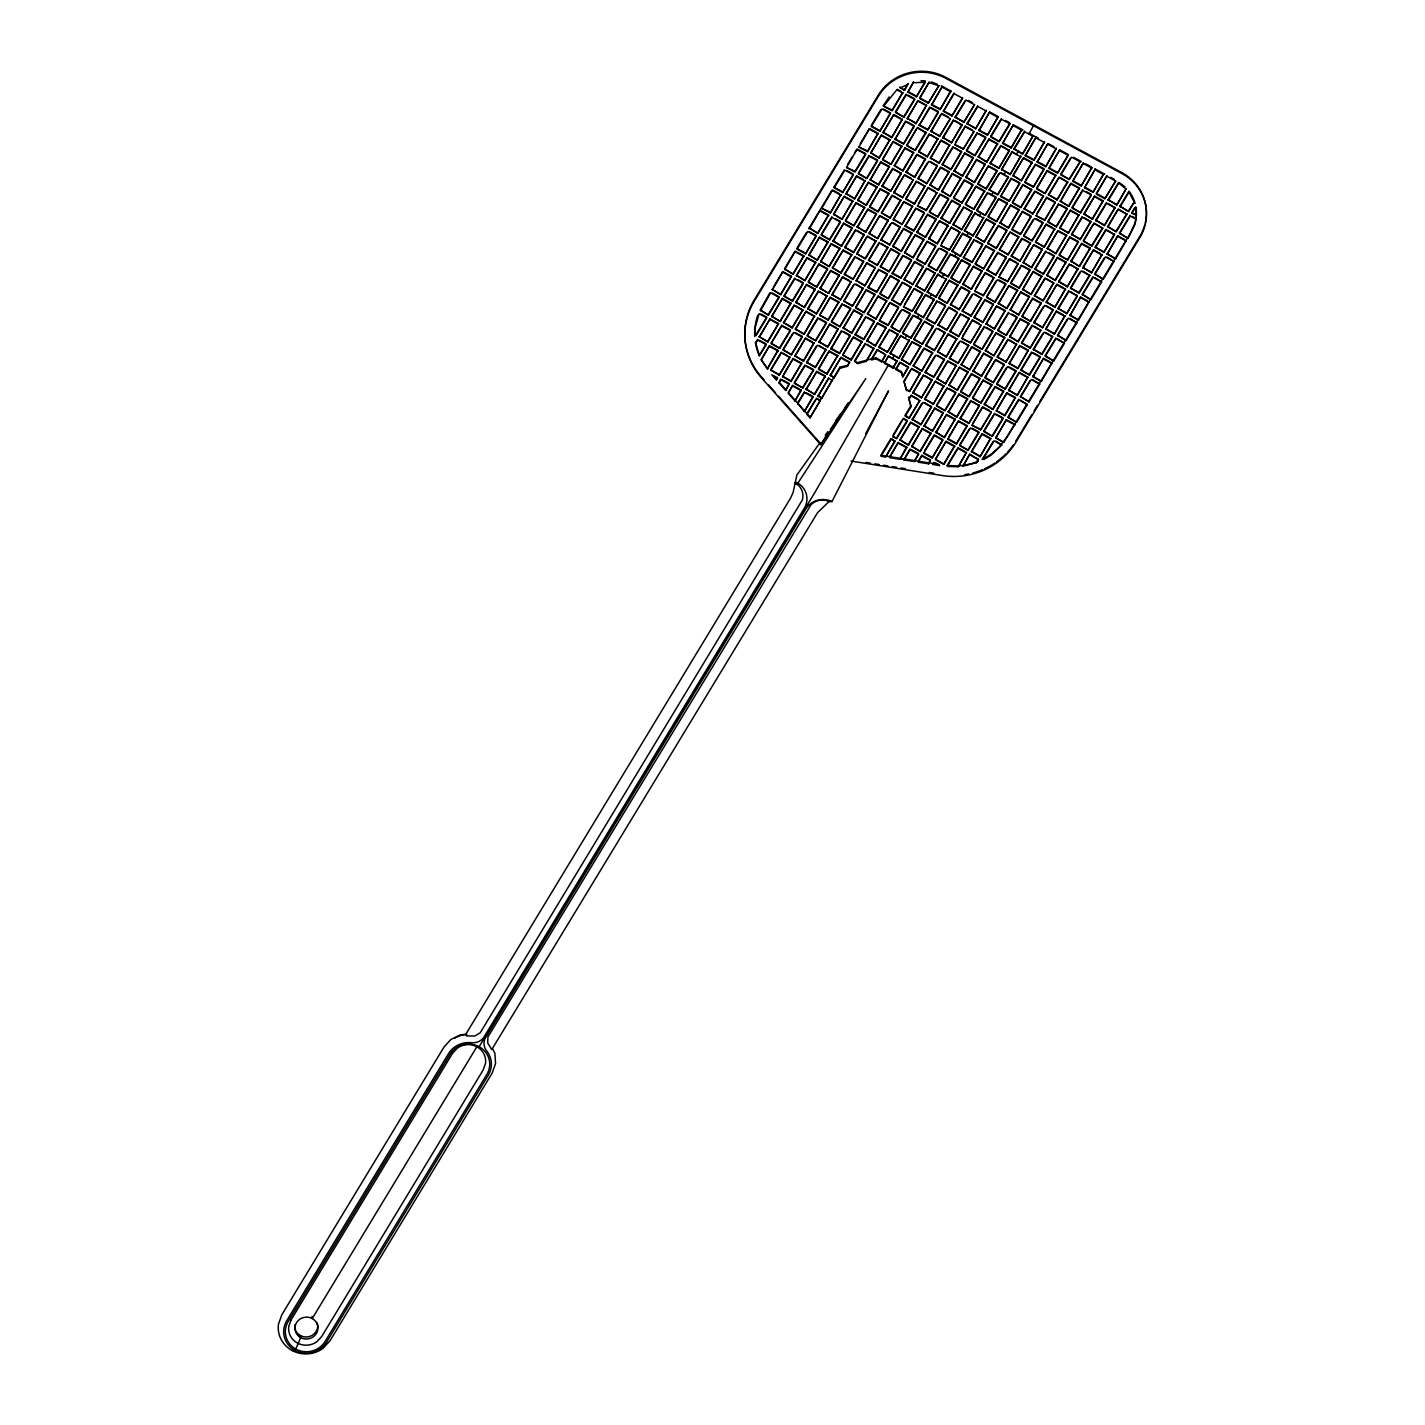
<?xml version="1.0" encoding="UTF-8"?>
<svg xmlns="http://www.w3.org/2000/svg" width="1425" height="1425" viewBox="0 0 1425 1425"><rect width="100%" height="100%" fill="white"/><g stroke="black" fill="none" stroke-linecap="round" stroke-linejoin="round"><path stroke-width="1.5" d="M755.054 335L755.179 327.768L759.115 313.696L766.793 317.828L756.052 335.552L754.965 334.287L756.052 335.552M1130.15 215.353L1119.409 233.059L1128.03 238.385L1135.208 223.832L1136.259 215.05L1131.788 212.628L1134.603 207.979M1136.348 215.763L1135.636 207.142L1131.878 213.34L1136.259 215.05M820.123 442.48L796.878 475.024L793.155 492.355L790.608 498.055L465.708 1034.408L460.72 1034.764L450.941 1039.448L444.048 1046.965L281.847 1314.723L278.481 1324.146A27.948 26.558 -7.1 0 0 292.143 1350.508L295.118 1350.472A23.014 21.874 -7.1 0 0 326.557 1342.172L488.276 1075.198A23.014 21.874 -7.1 0 0 486.673 1050.938A13.163 12.522 -7.1 0 1 484.874 1038.807L805.748 509.081A19.754 18.774 -7.1 0 1 831.986 501.564L888.505 390.913L865.581 433.77M760.38 309.724L769.874 292.82M760.487 310.81L770.64 292.802L779.154 297.398L768.431 315.121L760.398 310.098L768.431 315.121M773.312 287.155L782.467 272.05M784.748 268.274L795.043 251.281M797.323 247.505L806.479 232.4M808.759 228.623L831.63 190.879M833.928 187.103L844.223 170.109M847.643 164.445L852.221 156.892M854.501 153.116L856.799 149.34M860.219 143.676L869.375 128.571M871.655 124.794L880.81 109.689M883.09 105.913L889.2 96.936M772.297 290.077L782.931 271.658L791.445 276.272L780.811 294.672L772.207 289.364L780.811 294.672M784.658 269.646L795.31 251.227L803.825 255.823L793.191 274.241L784.569 268.933L793.191 274.241M809.418 228.766L820.052 210.366L828.584 214.961L817.95 233.379L809.329 228.071L817.95 233.379M830.312 212.948L840.964 194.53L830.312 212.948L821.798 208.335L832.432 189.917L839.254 193.622M846.539 167.473L857.191 149.055L865.705 153.668L854.982 171.374L846.539 167.473L855.071 172.087L865.794 154.381L857.28 149.767M867.451 151.656L878.085 133.237L867.451 151.656L858.919 147.042L869.571 128.624L876.375 132.311M883.678 106.18L892.121 110.081L902.844 92.376L892.192 110.794L883.678 106.18L897.198 89.33L900.956 91.36M755.962 334.839L766.703 317.134L760.95 314.017M768.342 314.408L779.065 296.703L772.261 292.998M780.722 293.977L791.445 276.272M793.102 273.547L803.825 255.823M805.57 253.81L816.293 236.105L807.761 231.491L797.038 249.215L805.57 253.81L816.204 235.392L809.382 231.705M817.861 232.685L828.584 214.961M842.692 192.517L853.415 174.812L844.9 170.198L834.177 187.904L842.692 192.517L853.326 174.099L846.521 170.412M879.831 131.225L890.554 113.519L882.022 108.906L871.298 126.611L879.831 131.225L890.465 112.807L883.642 109.119M904.483 89.65L908.242 83.469L904.572 90.363L900.03 87.246L904.572 90.363M757.637 339.346L755.66 342.623L759.418 355.947L766.24 344.672L757.726 340.058L755.749 343.336M759.293 336.621L770.017 318.915L778.531 323.528L767.897 341.947L759.293 336.621L767.897 341.947M771.655 316.19L782.396 298.484L790.911 303.097L780.277 321.516L771.655 316.19L780.277 321.516M794.758 278.053L784.035 295.759L792.656 301.085L784.124 296.471L794.847 278.766L803.379 283.379L792.656 301.085M796.415 275.328L807.138 257.622L815.67 262.236L805.036 280.654L796.415 275.328L805.036 280.654M808.794 254.897L819.517 237.191L828.05 241.805L817.398 260.223L808.794 254.897L817.398 260.223M831.897 216.76L821.174 234.466L829.777 239.792L821.263 235.178L831.986 217.473L840.501 222.086L829.777 239.792M833.536 214.035L844.277 196.329L852.791 200.943L842.157 219.361L833.536 214.035L842.157 219.361M854.537 198.93L865.171 180.512L854.537 198.93L845.916 193.604L856.657 175.898L863.461 179.586M869.018 155.468L858.295 173.173L866.917 178.499L858.384 173.886L869.108 156.18L877.64 160.793L866.917 178.499M870.675 152.742L881.398 135.037L889.93 139.65L879.278 158.068L870.675 152.742L879.278 158.068M891.658 137.637L902.31 119.219L891.658 137.637L883.055 132.311L893.778 114.606L900.6 118.293M906.158 94.175L895.434 111.88L904.038 117.206L895.523 112.593L906.247 94.887L914.761 99.501L904.038 117.206M907.885 92.162L913.496 82.044L907.885 92.162L916.418 96.775L925.27 82.205L913.585 82.757M759.365 337.333L770.017 318.915M771.744 316.902L782.396 298.484M796.504 276.04L807.138 257.622M808.883 255.609L819.517 237.191M833.625 214.748L844.277 196.329M846.005 194.317L856.657 175.898M870.764 153.455L881.398 135.037M883.144 133.024L893.778 114.606M759.329 355.235L766.151 343.959L759.347 340.272M767.808 341.234L778.531 323.528M780.188 320.803L790.911 303.097M792.567 300.372L803.29 282.667L798.178 279.906M804.947 279.941L815.67 262.236M817.309 259.51L828.05 241.805M829.688 239.079L840.412 221.374L835.299 218.613M842.068 218.648L852.791 200.943M866.827 177.787L877.551 160.081L870.728 156.394M879.207 157.356L889.93 139.65M903.949 116.494L914.672 98.788L907.868 95.101M769.482 345.758L761.164 359.456L767.363 368.79L777.997 350.372L769.482 345.758L761.253 360.169M781.844 325.327L771.121 343.033L779.742 348.359L771.21 343.746L781.844 325.327L790.376 329.941L779.653 347.647M795.934 305.823L802.845 310.222L792.104 327.928L783.501 322.602L794.224 304.897M795.88 302.171L806.603 284.466L815.136 289.079L804.484 307.497L795.88 302.171L804.484 307.497M818.983 264.035L808.26 281.74L816.863 287.066L808.349 282.453L818.983 264.035L827.498 268.648L816.774 286.354M820.622 261.309L831.363 243.604L839.877 248.217L829.243 266.635L820.622 261.309L829.243 266.635M833.002 240.878L843.725 223.173L852.257 227.786L841.623 246.187L833.002 240.878L841.623 246.187M856.104 202.742L845.381 220.448L854.002 225.756L845.47 221.16L856.104 202.742L864.637 207.355L854.002 225.756M857.761 200.017L868.484 182.311L877.016 186.907L866.364 205.325L857.761 200.017L866.364 205.325M870.141 179.586L880.864 161.88L889.378 166.476L878.744 184.894L870.141 179.586L878.744 184.894M893.243 141.431L882.52 159.155L891.124 164.463L882.609 159.849L893.243 141.431L901.758 146.045L891.124 164.463M894.971 139.418L905.712 121.713L914.227 126.326L903.503 144.032L894.971 139.418L905.623 121M915.883 123.601L926.517 105.183L915.883 123.601L907.262 118.293L917.985 100.569L924.807 104.274M783.59 323.315L794.313 305.609L802.845 310.222M795.969 302.884L806.603 284.466M820.711 262.022L831.363 243.604M833.091 241.591L843.725 223.173M857.85 200.729L868.484 182.311M870.23 180.28L880.864 161.88M907.351 118.987L917.985 100.569M928.174 102.458L919.642 97.844L929.26 81.973L919.731 98.557L928.263 103.17L938.79 85.767L928.263 103.17M767.363 368.79L777.997 350.372M792.104 327.928L802.756 309.51M804.395 306.785L815.136 289.079M829.154 265.923L839.877 248.217M841.534 245.492L852.257 227.786M853.913 225.061L864.637 207.355M866.275 204.63L877.016 186.907M878.655 184.199L889.378 166.476M891.035 163.75L901.758 146.045M903.503 144.032L914.138 125.614L907.315 121.927M779.742 348.359L790.465 330.653L781.933 326.04M816.863 287.066L827.587 269.343L819.072 264.747M783.02 353.079L789.931 357.479L779.19 375.185L770.587 369.877L781.31 352.171M792.621 333.503L782.966 349.446L791.57 354.754L783.055 350.14L793.778 332.435L802.293 337.048L791.57 354.754M803.949 334.323L814.583 315.905L803.949 334.323L795.346 329.015L806.069 311.291L812.891 314.996M820.141 291.787L827.052 296.186L816.329 313.892L807.708 308.566L818.449 290.86M820.087 288.135L830.811 270.429L839.343 275.043L828.709 293.461L820.087 288.135L828.709 293.461M832.467 267.704L843.19 249.998L851.723 254.612L841.088 273.03L832.467 267.704L841.088 273.03M857.28 230.494L864.191 234.893L853.45 252.599L844.847 247.273L855.57 229.567M857.227 226.842L867.95 209.137L876.464 213.75L865.83 232.168L857.227 226.842L865.83 232.168M880.329 188.706L869.606 206.411L878.21 211.737L869.695 207.124L880.329 188.706L888.844 193.319L878.21 211.737M894.401 169.201L901.312 173.601L890.589 191.306L881.968 185.98L892.709 168.275M894.348 165.549L905.071 147.844L913.603 152.457L902.969 170.875L894.348 165.549L902.969 170.875M916.382 129.176L906.728 145.118L915.349 150.444L906.817 145.831L917.451 127.413L926.072 132.739L915.349 150.444M919.196 125.4L929.919 107.694L938.452 112.308L927.711 130.013L919.196 125.4L929.83 106.982M931.576 104.969L942.21 86.551L931.576 104.969L940.09 109.583L950.724 91.164L940.09 109.583M770.676 370.571L781.399 352.866L789.931 357.479M795.435 329.709L806.069 311.291M807.797 309.278L818.538 291.573L827.052 296.186M820.177 288.847L830.811 270.429M832.556 268.417L843.19 249.998M844.936 247.986L855.659 230.28L864.191 234.893M857.316 227.555L867.95 209.137M882.057 186.693L892.798 168.987L901.312 173.601M894.437 166.262L905.071 147.844M777.462 377.197L776.34 379.905L777.551 377.91L771.833 374.811L776.34 379.905M779.19 375.185L789.842 356.767M791.481 354.041L802.222 336.336L795.399 332.648M816.329 313.892L826.963 295.474M828.62 292.748L839.343 275.043M840.999 272.317L851.723 254.612M853.45 252.599L864.102 234.181M865.741 231.456L876.464 213.75M878.121 211.025L888.844 193.319M890.589 191.306L901.223 172.888M902.88 170.163L913.603 152.457M915.26 149.732L925.983 132.026M927.711 130.013L938.362 111.595L931.54 107.908M780.775 378.997L778.958 382.862L785.674 390.45L789.29 383.61L782.485 379.923M783.501 374.508L793.155 358.566L801.669 363.179L791.035 381.597L782.432 376.271L790.946 380.885L801.669 363.179M803.415 361.166L814.049 342.748L803.415 361.166L794.794 355.84L805.535 338.135L812.339 341.822M817.897 317.704L807.173 335.409L815.795 340.735L807.262 336.122L817.986 318.416L826.518 323.03L815.795 340.735M819.553 314.978L830.276 297.273L838.808 301.886L828.174 320.304L819.553 314.978L828.085 319.592L838.808 301.886M840.536 299.873L851.188 281.455L840.536 299.873L831.933 294.548L842.656 276.842L849.478 280.529M856.746 257.337L863.639 261.737L852.916 279.442L844.312 274.117L855.036 256.411M856.781 254.398L867.415 235.98L876.019 241.306L865.296 259.012L856.692 253.686L866.347 237.743M869.054 233.255L879.795 215.549L888.309 220.162L877.675 238.581L869.054 233.255L877.675 238.581M893.867 196.044L900.778 200.426L890.055 218.15L881.434 212.824L892.157 195.118M902.435 197.719L913.158 179.995L902.435 197.719L893.813 192.393L903.468 176.451M906.193 171.962L916.916 154.256L925.448 158.87L914.797 177.27L906.193 171.962L914.797 177.27M931.006 134.734L937.899 139.133L927.176 156.839L918.573 151.531L929.296 133.825M939.556 136.408L950.279 118.703L939.556 136.408L930.952 131.1L940.589 115.158M943.403 111.364L954.127 93.658L962.659 98.272L951.936 115.977L943.403 111.364L954.055 92.963M778.958 382.862L780.864 379.709L789.379 384.322M782.521 376.984L793.155 358.566M794.883 356.553L805.535 338.135M819.642 315.691L830.276 297.273M832.022 295.26L842.656 276.842M844.402 274.829L855.125 257.123L863.639 261.737M869.143 233.967L879.795 215.549M881.523 213.536L892.246 195.831L900.778 200.426M893.902 193.105L904.537 174.687L911.359 178.374M906.282 172.674L917.005 154.951L925.538 159.564M918.662 152.243L929.385 134.52L937.899 139.133M931.024 131.795L941.676 113.394L948.498 117.082M789.29 383.61L785.674 390.45M815.706 340.023L826.429 322.317L819.607 318.63M852.916 279.442L863.55 261.024M875.93 240.593L865.207 258.299L856.692 253.686M877.586 237.868L888.309 220.162M890.055 218.15L900.689 199.732M914.707 176.575L925.448 158.87M927.176 156.839L937.81 138.421M951.936 115.977L962.57 97.559M788.203 392.694L792.621 385.409L799.425 389.096M804.983 364.978L794.259 382.684L802.881 387.992L794.348 383.396L805.072 365.673L813.604 370.286L802.881 387.992M819.072 345.456L825.983 349.855L815.26 367.561L806.639 362.253L816.293 346.311M827.622 347.13L838.274 328.712L827.622 347.13L819.019 341.822L829.742 324.116L836.564 327.803M842.122 303.685L831.398 321.391L840.002 326.699L831.488 322.086L842.211 304.38L850.725 308.993L840.002 326.699M856.193 284.163L863.105 288.562L852.382 306.268L843.778 300.96L853.415 285.018M864.761 285.837L875.395 267.419L864.761 285.837L856.14 280.529L866.881 262.806L873.685 266.511M880.953 243.301L887.864 247.701L877.141 265.406L868.52 260.08L879.243 242.375M893.332 222.87L900.244 227.27L889.503 244.975L880.899 239.649L890.554 223.725M901.882 224.544L912.534 206.126L901.882 224.544L893.279 219.218L904.002 201.513L910.824 205.2M918.092 182.008L924.985 186.408L914.262 204.113L905.659 198.787L916.382 181.082M930.454 161.577L937.365 165.977L926.642 183.683L918.021 178.357L927.675 162.432M939.022 163.252L949.656 144.833L939.022 163.252L930.4 157.926L941.123 140.22L947.946 143.907M955.213 120.715L962.124 125.115L951.401 142.821L942.78 137.495L953.503 119.789M963.763 122.39L974.504 104.684L963.763 122.39L955.16 117.064L964.814 101.122M792.621 385.409L788.292 393.407L795.007 400.977L801.135 390.023L795.007 400.977M806.728 362.965L817.451 345.242L825.983 349.855M819.108 342.534L829.742 324.116M843.849 301.655L854.59 283.949L863.105 288.562M856.229 281.224L866.881 262.806M868.609 260.793L879.332 243.087L887.864 247.701M880.988 240.362L891.712 222.656L900.244 227.27M893.368 219.931L904.002 201.513M905.748 199.5L916.471 181.794L924.985 186.408M918.11 179.069L928.851 161.363L937.365 165.977M930.489 158.638L941.123 140.22M942.869 138.207L953.592 120.502L962.124 125.115M955.249 117.776L965.972 100.071L974.504 104.684M802.792 387.297L813.515 369.592L806.692 365.887M815.26 367.561L825.894 349.161M839.913 326.004L850.636 308.281L843.832 304.594M852.382 306.268L863.016 287.85M877.141 265.406L887.775 246.988M889.503 244.975L900.155 226.557M914.262 204.113L924.896 185.695M926.642 183.683L937.276 165.264M951.401 142.821L962.035 124.403M804.448 391.804L797.537 403.222L804.341 411.522L813.069 397.13L804.537 392.516L797.626 403.934M806.105 389.078L816.828 371.373L825.36 375.986L814.708 394.404L806.105 389.078L814.708 394.404M829.207 350.942L818.484 368.648L827.088 373.973L818.573 369.36L829.207 350.942L837.722 355.555L827.088 373.973M830.935 348.929L841.676 331.223L850.191 335.837L839.467 353.542L830.935 348.929L841.587 330.511M843.226 327.786L853.967 310.08L862.481 314.693L851.847 333.112L843.226 327.786L851.847 333.112M866.329 289.649L855.606 307.355L864.227 312.681L855.695 308.067L866.329 289.649L874.861 294.262L864.227 312.681M868.074 287.636L878.798 269.931L887.33 274.544L876.589 292.25L868.074 287.636L878.708 269.218M888.968 271.819L899.62 253.401L888.968 271.819L880.365 266.493L891.088 248.787L897.91 252.474M892.745 246.062L903.468 228.356L911.982 232.97L901.348 251.388L892.745 246.062L901.348 251.388M905.196 226.343L915.937 208.638L924.451 213.251L913.728 230.957L905.196 226.343L915.847 207.925M918.555 203.437L928.209 187.494L935.032 191.182M929.866 184.769L940.589 167.063L949.121 171.677L938.487 190.095L929.866 184.769L938.487 190.095M954.679 147.559L961.59 151.941L950.849 169.664L942.246 164.338L952.969 146.632M955.694 142.126L965.348 126.202L972.171 129.889M975.608 128.784L986.242 110.384L975.608 128.784L967.005 123.476L977.728 105.771M806.194 389.791L816.828 371.373M843.315 328.498L853.967 310.08M880.454 267.205L891.088 248.787M892.834 246.774L903.557 229.069L912.071 233.682M926.107 210.526L936.831 192.82L926.107 210.526L917.575 205.912L928.209 187.494M929.955 185.482L940.678 167.776L949.21 172.389M942.335 165.051L953.058 147.345L961.59 151.941M963.229 149.233L973.952 131.51L963.229 149.233L954.714 144.62L965.348 126.202M967.094 124.189L977.817 106.465L986.332 111.079M814.619 393.692L825.36 375.986M826.999 373.261L837.722 355.555M839.467 353.542L850.102 335.124L843.279 331.437M851.758 332.399L862.481 314.693M864.138 311.968L874.861 294.262M876.589 292.25L887.241 273.832L880.418 270.144M901.259 250.675L911.982 232.97M913.728 230.957L924.362 212.539L917.54 208.852M938.398 189.382L949.121 171.677M950.849 169.664L961.501 151.246M806.871 413.767L815.243 399.944M832.449 379.834L821.815 398.252L818.021 396.203L828.673 377.785M830.312 375.06L841.035 357.354L849.567 361.968L847.447 366.296L839.966 368.273L834.195 377.821L830.312 375.06L834.195 377.821M853.415 336.923L842.692 354.629L851.313 359.955L842.781 355.342L853.415 336.923L861.947 341.537L851.313 359.955M855.16 334.911L865.883 317.205L874.416 321.801L863.675 339.524L855.16 334.911L865.794 316.493M867.451 313.767L878.174 296.062L886.688 300.675L876.054 319.075L867.451 313.767L876.054 319.075M890.554 275.631L879.831 293.336L888.434 298.644L879.92 294.049L890.554 275.631L899.157 280.939L888.434 298.644M892.282 273.6L903.022 255.894L911.537 260.508L900.814 278.213L892.282 273.6L902.933 255.2M904.572 252.474L915.295 234.751L923.827 239.364L913.193 257.782L904.572 252.474L913.193 257.782M916.952 232.043L927.675 214.32L936.207 218.933L925.573 237.352L916.952 232.043L925.573 237.352M940.055 193.889L929.332 211.612L937.935 216.921L929.421 212.307L940.144 194.602L948.676 199.215L937.935 216.921M941.711 191.164L952.434 173.458L960.949 178.072L950.315 196.49L941.711 191.164L950.315 196.49M954.091 170.733L964.814 153.027L973.328 157.641L962.694 176.059L954.091 170.733L962.694 176.059M977.194 132.596L966.453 150.302L975.074 155.628L966.542 151.014L977.283 133.309L985.797 137.922L975.074 155.628M978.922 130.583L989.556 112.165L978.922 130.583L987.454 135.197L998.088 116.779L987.454 135.197M816.382 398.929L806.96 414.479L809.952 417.846L820.159 400.977L816.293 398.216L820.087 400.265M818.021 396.203L828.762 378.498L832.538 380.546M830.401 375.773L841.035 357.354M867.54 314.48L878.174 296.062M904.661 253.169L915.295 234.751M917.041 232.738L927.675 214.32M941.8 191.876L952.434 173.458M954.18 171.445L964.814 153.027M809.952 417.846L839.842 367.276L848.303 365.032M849.567 361.968L847.447 366.296M851.224 359.243L861.947 341.537M863.675 339.524L874.327 321.106L867.504 317.401M875.965 318.381L886.688 300.675M888.345 297.95L899.068 280.226M900.814 278.213L911.448 259.795L904.626 256.108M913.104 257.07L923.827 239.364M925.484 236.639L936.207 218.933M937.846 216.208L948.587 198.502L941.765 194.815M950.226 195.777L960.949 178.072M962.605 175.346L973.328 157.641M974.985 154.915L985.708 137.21L978.886 133.522M866.97 344.244L873.863 348.644L866.168 361.362L857.939 363.535L854.537 361.024L865.26 343.318M866.917 340.593L877.64 322.887L886.154 327.501L875.52 345.919L866.917 340.593L875.52 345.919M880.365 318.398L890.019 302.456L898.534 307.07L887.9 325.488L879.368 320.874L890.019 302.456M904.091 282.952L911.002 287.351L900.279 305.057L891.658 299.731L902.381 282.025M912.659 284.626L923.293 266.208L912.659 284.626L904.038 279.3L914.761 261.594L921.583 265.282M917.486 257.106L927.141 241.163L935.673 245.777L925.021 264.195L916.507 259.582L927.23 241.876L935.762 246.489L925.021 264.195M928.797 238.438L939.52 220.733L948.035 225.346L937.401 243.764L928.797 238.438L937.401 243.764M941.177 218.007L951.9 200.302L960.414 204.915L949.78 223.333L941.177 218.007L949.78 223.333M965.918 177.145L976.642 159.44L985.174 164.053L974.54 182.471L965.918 177.145L974.54 182.471M978.298 156.714L989.021 139.009L997.553 143.622L986.919 162.04L978.298 156.714L986.919 162.04M1001.401 118.578L990.678 136.283L999.281 141.609L990.767 136.996L1001.49 119.29L1010.022 123.904L999.281 141.609M854.626 361.736L865.349 344.031L873.863 348.644M867.006 341.305L877.64 322.887M891.747 300.443L902.47 282.738L911.002 287.351M904.127 280.012L914.761 261.594M928.886 239.151L939.52 220.733M941.248 218.72L951.9 200.302M966.008 177.858L976.642 159.44M978.387 157.427L989.021 139.009M873.774 347.932L866.168 361.362M875.431 345.206L886.154 327.501M900.279 305.057L910.913 286.639M937.312 243.052L948.035 225.346M949.691 222.621L960.414 204.915M962.071 202.19L972.794 184.484L964.28 179.871L953.539 197.576L962.16 202.902L953.628 198.289L964.369 180.583L972.883 185.197L962.16 202.902M974.451 181.759L985.174 164.053M986.83 161.328L997.553 143.622M999.192 140.897L1009.933 123.191M887.9 325.488L898.623 307.782L890.108 303.169M871.316 359.26L877.105 349.731L883.91 353.418M891.177 330.226L898.088 334.626L887.365 352.331L878.744 347.005L889.467 329.3M900.778 310.632L891.124 326.574L899.745 331.9L891.213 327.287L901.936 309.581L910.468 314.195L899.745 331.9M904.572 304.362L914.227 288.438L921.049 292.125M928.316 268.915L935.21 273.315L924.487 291.038L915.883 285.713L926.606 268.007M937.899 249.339L928.263 265.282L936.866 270.59L928.334 265.994L939.075 248.271L947.589 252.884L936.866 270.59M941.711 243.069L951.366 227.145L958.17 230.832M965.438 207.623L972.349 212.022L961.626 229.728L953.004 224.42L963.727 206.714M976.107 186.283L965.384 203.989L973.987 209.297L965.473 204.683L976.107 186.283L984.639 190.879L973.987 209.297M988.487 165.834L977.764 183.558L986.367 188.866L977.853 184.252L988.487 165.834L997.019 170.448L986.278 188.153M1002.577 146.33L1009.47 150.729L998.747 168.435L990.143 163.127L1000.867 145.403M1002.594 143.391L1013.246 124.972L1002.594 143.391L1011.127 148.004L1021.761 129.586L1011.127 148.004M877.194 350.443L871.405 359.973L875.894 358.779L881.576 361.861L885.709 355.057L877.105 349.731M878.833 347.718L889.556 330.012L898.088 334.626M914.316 289.15L922.848 293.746L912.107 311.469L903.592 306.856L914.227 288.438M915.972 286.425L926.695 268.719L935.21 273.315M951.437 227.84L959.969 232.453L949.246 250.159L940.714 245.563L951.366 227.145M953.093 225.114L963.817 207.409L972.349 212.022M990.232 163.822L1000.956 146.116L1009.47 150.729M885.62 354.344L881.576 361.861M887.365 352.331L897.999 333.913M899.656 331.188L910.379 313.482L903.557 309.795M912.107 311.469L922.759 293.051M924.487 291.038L935.121 272.62M936.777 269.895L947.5 252.189L940.678 248.484M949.246 250.159L959.88 231.741M961.626 229.728L972.26 211.31M973.916 208.602L984.639 190.879M998.747 168.435L1009.381 150.017M986.367 188.866L997.09 171.16L988.576 166.547M888.47 355.876L884.426 363.393L892.941 368.006L897.073 361.202L888.47 355.876L884.426 363.393M898.73 358.477L909.364 340.058L898.73 358.477L890.108 353.151L900.832 335.445L905.196 338.455L906.745 335.035M913.211 315.014L902.488 332.72L911.109 338.046L902.577 333.432L913.3 315.727L921.832 320.34L911.109 338.046M914.868 312.289L925.591 294.583L934.123 299.197L923.471 317.615L914.868 312.289L923.471 317.615M935.851 297.184L946.485 278.766L935.851 297.184L927.247 291.858L937.971 274.152L942.317 277.162L943.884 273.725M950.35 253.721L939.627 271.427L948.231 276.753L939.716 272.139L950.439 254.434L958.954 259.047L948.231 276.753M951.989 250.996L962.73 233.29L971.244 237.904L960.61 256.322L951.989 250.996L960.61 256.322M972.99 235.891L983.624 217.473L972.99 235.891L964.369 230.565L975.092 212.859L979.456 215.87L981.006 212.432M987.472 192.428L976.748 210.134L985.37 215.46L976.837 210.847L987.561 193.141L996.093 197.737L985.37 215.46M1001.276 172.763L1008.472 177.306L997.732 195.011L989.128 189.703L998.783 173.761M1010.111 174.58L1020.745 156.18L1010.111 174.58L1001.508 169.272L1012.231 151.567L1016.577 154.577L1018.145 151.139M1022.491 154.149L1033.125 135.731L1022.491 154.149L1013.888 148.841L1024.611 131.136M890.197 353.863L900.832 335.445M914.957 313.001L925.591 294.583M927.337 292.57L937.971 274.152M952.078 251.708L962.73 233.29M964.458 231.278L975.092 212.859M989.217 190.416L999.94 172.692L1008.472 177.306M1001.597 169.985L1012.231 151.567M1013.959 149.554L1024.7 131.83L1033.214 136.444M896.984 360.489L892.941 368.006M911.02 337.333L921.743 319.627L914.636 315.78M923.382 316.902L934.123 299.197M948.142 276.04L958.865 258.335L951.758 254.487M960.521 255.609L971.244 237.904M985.281 214.748L996.004 197.042L988.897 193.194M1008.383 176.611L997.643 194.317L989.128 189.703M899.834 362.021L895.791 369.538L901.473 372.62L902.666 376.877L908.438 367.347L901.526 362.947M901.473 359.296L912.196 341.59L920.728 346.204L910.094 364.622L901.473 359.296L910.094 364.622M923.507 322.941L913.852 338.865L922.474 344.191L913.942 339.577L924.576 321.159L933.197 326.485L922.474 344.191M926.321 319.147L937.044 301.441L945.577 306.054L934.836 323.76L926.321 319.147L936.955 300.728M938.612 298.003L949.335 280.298L957.849 284.911L947.215 303.329L938.612 298.003L947.215 303.329M961.715 259.867L950.992 277.572L959.595 282.898L951.081 278.285L961.715 259.867L970.229 264.48L959.595 282.898M963.442 257.854L974.183 240.148L982.698 244.762L971.975 262.467L963.442 257.854L974.094 239.436M975.733 236.71L986.456 219.005L994.988 223.618L984.354 242.036L975.733 236.71L984.354 242.036M998.836 198.574L988.113 216.279L996.734 221.605L988.202 216.992L998.836 198.574L1007.368 203.187L996.734 221.605M1000.582 196.561L1011.305 178.855L1019.837 183.469L1009.096 201.174L1000.582 196.561L1011.216 178.143M1013.941 173.636L1023.595 157.712L1032.11 162.325L1021.476 180.743L1012.872 175.418L1021.476 180.743M1025.341 155.699L1035.975 137.281L1025.341 155.699L1033.855 160.312L1044.489 141.894L1033.855 160.312M895.791 369.538L899.923 362.734L908.438 367.347M901.562 360.008L912.196 341.59M938.701 298.716L949.335 280.298M975.822 237.423L986.456 219.005M1012.961 176.13L1023.595 157.712M829.012 501.582L826.072 500.317A16.085 15.301 -7.1 0 0 811.021 504.646L487.92 1036.972L487.724 1043.047L491.75 1049.584L817.576 512.644L829.012 501.582L831.986 501.564M908.348 366.635L902.666 376.877M910.005 363.909L920.728 346.204M922.385 343.478L933.108 325.773M934.836 323.76L945.487 305.342L938.665 301.655M947.126 302.617L957.849 284.911M959.506 282.186L970.229 264.48M971.975 262.467L982.609 244.049L975.787 240.362M984.265 241.324L994.988 223.618M996.645 220.893L1007.368 203.187M1009.096 201.174L1019.748 182.756L1012.926 179.069M1021.387 180.031L1032.11 162.325M903.967 381.152L910.557 370.251M913.318 365.708L924.041 348.003L932.573 352.616L921.922 371.034L913.318 365.708L921.922 371.034M938.131 328.498L945.024 332.88L934.301 350.603L925.698 345.278L935.352 329.335M946.681 330.173L957.404 312.449L946.681 330.173L938.077 324.847L947.732 308.904M950.439 304.416L961.18 286.71L969.695 291.323L959.061 309.724L950.439 304.416L958.972 309.029M962.819 283.985L973.542 266.279L982.074 270.875L971.44 289.293L962.819 283.985L971.44 289.293M985.922 245.848L975.199 263.554L983.82 268.862L975.288 264.266L985.922 245.848L994.454 250.444L983.82 268.862M987.578 243.123L998.302 225.417L1006.834 230.013L996.182 248.431L987.578 243.123L996.093 247.736M999.958 222.692L1010.681 204.968L1019.196 209.582L1008.562 228L999.958 222.692L1008.562 228M1023.061 184.537L1012.338 202.261L1020.941 207.569L1012.409 202.956L1023.061 184.537L1031.664 189.863L1020.941 207.569M1025.786 180.049L1035.441 164.107M1037.168 162.094L1047.803 143.676L1037.168 162.094L1045.701 166.707L1056.335 148.289L1045.701 166.707M918.484 372.121L911.662 368.434L904.056 381.847L906.229 389.666L909.56 391.465L920.194 373.047L909.56 391.465M913.407 366.421L924.13 348.715L932.663 353.329M925.787 345.99L936.51 328.284L945.024 332.88M938.167 325.559L948.801 307.141L955.623 310.828M950.528 305.128L961.269 287.405L969.784 292.018L959.061 309.724M962.908 284.697L973.542 266.279M987.668 243.817L998.391 226.112L1006.923 230.725L996.182 248.431M1000.047 223.387L1010.681 204.968M921.832 370.322L932.573 352.616M934.301 350.603L944.935 332.185M971.351 288.598L982.074 270.875M983.731 268.167L994.454 250.444M1008.472 227.287L1019.196 209.582M1020.852 206.857L1031.575 189.151M1033.321 187.138L1044.044 169.433L1035.512 164.819L1024.789 182.525L1033.321 187.138L1043.955 168.72L1037.133 165.033M917.949 398.964L911.127 395.259L908.936 398.893L911.002 406.713L905.231 416.243L909.007 418.291L919.748 400.585L909.007 418.291M925.217 375.755L932.11 380.154L921.387 397.86L912.784 392.552L923.507 374.828M937.579 355.324L944.49 359.723L933.767 377.429L925.163 372.103L934.8 356.179M946.147 356.998L956.781 338.58L946.147 356.998L937.525 351.672L948.266 333.967L955.071 337.654M962.338 314.462L969.249 318.862L958.526 336.567L949.905 331.241L960.628 313.536M974.718 294.031L981.629 298.431L970.906 316.136L962.285 310.81L971.939 294.886M975.733 288.616L985.388 272.674L992.21 276.361M999.477 253.169L1006.371 257.569L995.648 275.274L987.044 269.948L997.767 252.243M999.495 250.23L1010.147 231.812L1018.75 237.138L1008.027 254.843L999.406 249.518L1009.06 233.575M1012.872 227.323L1022.509 211.381L1031.041 215.994L1020.407 234.412L1011.875 229.799L1022.509 211.381M1036.598 191.876L1043.51 196.276L1032.787 213.982L1024.165 208.656L1034.888 190.95M1047.268 170.519L1036.545 188.225L1045.148 193.551L1036.634 188.937L1047.268 170.519L1055.8 175.132L1045.148 193.551M1049.993 166.03L1059.648 150.088L1049.014 168.506L1057.528 173.12L1068.251 155.414L1059.737 150.801M909.007 399.606L911.127 395.259M912.873 393.247L923.596 375.541L932.11 380.154M925.235 372.816L935.976 355.11L944.49 359.723M937.614 352.385L948.266 333.967M949.994 331.954L960.717 314.248L969.249 318.862M962.374 311.523L973.097 293.817L981.629 298.431M985.477 273.386L994.009 278L983.268 295.705L974.753 291.092L985.388 272.674M987.133 270.661L997.856 252.955L1006.371 257.569M1024.254 209.368L1034.977 191.662L1043.51 196.276M890.857 438.74L880.846 455.252L939.289 464.514M893.083 435.07L901.972 420.375M905.32 414.871L910.878 405.697L908.491 397.183M891.195 439.399L880.988 456.267L885.566 456.998L894.989 441.447L891.106 438.686L894.989 441.447M892.852 436.673L903.486 418.255L907.369 421.016L896.646 438.722L892.852 436.673L896.557 438.009L907.28 420.304M894.9 440.735L885.566 456.998M921.387 397.86L932.021 379.442M944.401 359.011L933.678 376.717L925.163 372.103M958.526 336.567L969.16 318.149M970.906 316.136L981.54 297.718M983.268 295.705L993.92 277.287M995.648 275.274L1006.282 256.856M1008.027 254.843L1018.661 236.425M1032.787 213.982L1043.421 195.563M1045.059 192.838L1055.8 175.132M1057.528 173.12L1068.18 154.702M1020.407 234.412L1031.13 216.707L1022.598 212.093M889.503 456.926L898.213 442.534L905.035 446.221M899.87 439.808L910.593 422.103L919.107 426.716L908.473 445.134L899.87 439.808L908.473 445.134M924.665 402.598L931.576 406.998L920.853 424.703L912.249 419.377L921.886 403.435M933.232 404.273L943.867 385.854L933.232 404.273L924.611 398.947L935.352 381.241L942.157 384.928M936.991 378.516L947.714 360.81L956.246 365.423L945.612 383.842L936.991 378.516L945.612 383.842M961.804 341.305L968.715 345.705L957.974 363.411L949.371 358.085L959.025 342.143M962.819 335.89L972.473 319.948L979.296 323.635M982.733 322.549L993.367 304.131L982.733 322.549L974.13 317.223L984.853 299.517L991.675 303.204M996.146 280.85L986.492 296.792L995.113 302.118L986.581 297.504L997.322 279.799L1005.836 284.394L995.113 302.118M999.958 274.58L1009.595 258.655L1016.417 262.343M1019.872 261.256L1030.507 242.838L1019.872 261.256L1011.251 255.93L1021.974 238.224M1033.285 219.557L1023.631 235.499L1032.234 240.807L1023.72 236.212L1034.443 218.488L1042.975 223.102L1032.234 240.807M1037.079 213.287L1046.734 197.362L1053.556 201.05M1060.806 177.84L1067.717 182.24L1056.994 199.945L1048.39 194.637L1059.113 176.932M1070.407 158.264L1060.752 174.206L1069.373 179.514L1060.841 174.901L1071.582 157.195L1080.097 161.809L1069.373 179.514M898.213 442.534L889.592 457.639L899.905 459.277L906.745 447.147L899.905 459.277M899.959 440.521L910.682 422.815L919.196 427.429M912.321 420.09L923.062 402.384L931.576 406.998M924.7 399.659L935.352 381.241M937.08 379.228L947.803 361.523L956.335 366.136M949.46 358.797L960.183 341.092L968.715 345.705M970.354 342.98L981.077 325.274L970.354 342.98L961.839 338.366L972.473 319.948M974.219 317.935L984.942 300.23L993.457 304.843M1009.684 259.368L1018.216 263.963L1007.493 281.687L998.961 277.073L1009.595 258.655M1011.34 256.643L1022.063 238.937L1030.596 243.532M1046.823 198.057L1055.337 202.671L1044.614 220.376L1036.1 215.781L1046.734 197.362M1048.479 195.332L1059.202 177.626L1067.717 182.24M908.384 444.422L919.107 426.716M920.853 424.703L931.487 406.285M945.523 383.129L956.246 365.423M957.974 363.411L968.626 344.993M995.024 301.405L1005.747 283.7L998.925 280.012M1007.493 281.687L1018.127 263.269M1032.145 240.113L1042.886 222.407L1036.064 218.702M1044.614 220.376L1055.248 201.958M1056.994 199.945L1067.628 181.527M1069.284 178.802L1080.097 161.809M903.931 459.919L910.147 449.659L918.662 454.254L914.244 461.54L903.931 459.919L910.058 448.946M911.697 446.221L922.42 428.515L930.952 433.129L920.318 451.529L911.697 446.221L920.318 451.529M924.077 425.79L934.8 408.084L943.332 412.68L932.698 431.098L924.077 425.79L932.698 431.098M947.18 387.653L936.457 405.359L945.06 410.667L936.546 406.054L947.269 388.348L955.801 392.962L945.06 410.667M949.905 383.147L959.559 367.222L968.074 371.818L957.44 390.236L948.836 384.928L957.44 390.236M961.216 364.497L971.939 346.774L980.453 351.387L969.819 369.805L961.216 364.497L969.819 369.805M984.319 326.343L973.578 344.066L982.199 349.374L973.667 344.761L984.408 327.055L992.922 331.669L982.199 349.374M987.026 321.854L996.681 305.912L1005.213 310.525L994.579 328.943L985.957 323.618L994.579 328.943M998.337 303.187L1009.06 285.481L1017.592 290.094L1006.958 308.512L998.337 303.187L1006.958 308.512M1021.44 265.05L1010.717 282.756L1019.32 288.082L1010.806 283.468L1021.529 265.762L1030.061 270.376L1019.32 288.082M1024.165 260.561L1033.82 244.619L1042.334 249.232L1031.7 267.651L1023.097 262.325L1031.7 267.651M1044.08 247.22L1054.714 228.802L1044.08 247.22L1035.476 241.894L1046.199 224.188L1053.022 227.875M1058.579 203.757L1047.838 221.463L1056.459 226.789L1047.927 222.175L1058.668 204.47L1067.183 209.083L1056.459 226.789M1061.287 199.268L1070.941 183.326L1079.473 187.94L1068.839 206.358L1060.218 201.032L1068.839 206.358M1072.687 181.313L1083.321 162.895L1072.687 181.313L1081.219 185.927L1091.853 167.509L1081.219 185.927M911.786 446.933L922.42 428.515M924.166 426.502L934.8 408.084M948.925 385.623L959.559 367.222M961.305 365.192L971.939 346.774M986.047 324.33L996.681 305.912M998.426 303.899L1009.06 285.481M1023.186 263.037L1033.82 244.619M1035.565 242.606L1046.199 224.188M1060.307 201.744L1070.941 183.326M920.229 450.834L930.952 433.129M932.609 430.403L943.332 412.68M944.971 409.972L955.712 392.249L948.89 388.562M957.351 389.542L968.074 371.818M969.73 369.093L980.453 351.387M982.11 348.662L992.833 330.956L986.011 327.269M994.49 328.231L1005.213 310.525M1006.869 307.8L1017.592 290.094M1019.231 287.369L1029.972 269.663L1023.15 265.976M1031.611 266.938L1042.334 249.232M1056.37 226.076L1067.093 208.371L1060.271 204.683M1068.75 205.645L1079.473 187.94M918.181 461.468L921.886 455.341L930.418 459.954L928.601 463.82L918.27 462.181L921.886 455.341M924.611 450.852L934.266 434.91L942.798 439.523L932.146 457.942L923.632 453.328L934.355 435.623L942.887 440.236L932.146 457.942M935.922 432.185L946.645 414.479L955.16 419.093L944.526 437.511L935.922 432.185L944.526 437.511M948.302 411.754L959.025 394.048L967.539 398.662L956.905 417.08L948.302 411.754L956.905 417.08M973.043 370.892L983.767 353.186L992.299 357.8L981.665 376.218L973.043 370.892L981.665 376.218M985.423 350.461L996.146 332.755L1004.678 337.369L994.044 355.787L985.423 350.461L994.044 355.787M1008.526 312.324L997.803 330.03L1006.406 335.356L997.892 330.743L1008.615 313.037L1017.147 317.65L1006.406 335.356M1010.183 309.599L1020.906 291.893L1029.42 296.507L1018.786 314.925L1010.183 309.599L1018.786 314.925M1022.562 289.168L1033.285 271.463L1041.8 276.076L1031.166 294.494L1022.562 289.168L1031.166 294.494M1045.665 251.032L1034.924 268.737L1043.545 274.063L1035.013 269.45L1045.754 251.744L1054.268 256.357L1043.545 274.063M1047.304 248.306L1058.027 230.601L1066.559 235.214L1055.925 253.632L1047.304 248.306L1055.925 253.632M1068.305 233.201L1078.939 214.783L1068.305 233.201L1059.683 227.875L1070.407 210.17L1077.229 213.857M1082.786 189.739L1072.063 207.444L1080.667 212.77L1072.152 208.157L1082.875 190.451L1091.408 195.047L1080.667 212.77M1084.532 187.726L1095.166 169.308L1084.532 187.726L1093.046 192.322L1103.68 173.921L1093.046 192.322M936.011 432.897L946.645 414.479M948.391 412.466L959.025 394.048M973.133 371.604L983.767 353.186M985.512 351.173L996.146 332.755M1010.272 310.312L1020.906 291.893M1022.651 289.881L1033.285 271.463M1047.393 249.019L1058.027 230.601M1059.773 228.588L1070.407 210.17M930.418 459.954L928.601 463.82M944.437 436.798L955.16 419.093M956.816 416.367L967.539 398.662M969.196 395.936L979.919 378.231L971.405 373.617L960.664 391.323L969.285 396.649L960.753 392.035L971.494 374.33L980.008 378.943L969.285 396.649M981.576 375.505L992.299 357.8M993.955 355.074L1004.678 337.369M1006.317 334.643L1017.058 316.938L1011.928 314.177M1018.697 314.213L1029.42 296.507M1031.077 293.782L1041.8 276.076M1043.456 273.351L1054.179 255.645L1049.067 252.866M1055.836 252.92L1066.559 235.214M1080.577 212.058L1091.318 194.352L1086.188 191.573M946.111 441.322L935.388 459.028L943.991 464.354L935.477 459.741L946.111 441.322L954.625 445.936L943.991 464.354M948.836 436.816L958.491 420.892L967.005 425.505L956.371 443.923L947.839 439.31L958.491 420.892M972.562 401.369L979.474 405.769L968.751 423.492L960.129 418.166L970.852 400.461M983.232 380.03L972.509 397.735L981.13 403.043L972.598 398.448L983.232 380.03L991.764 384.643L981.13 403.043M995.612 359.599L984.889 377.304L993.492 382.613L984.978 378.017L995.612 359.599L1004.144 364.212L993.403 381.918M1009.702 340.076L1016.595 344.476L1005.872 362.182L997.268 356.873L1007.992 339.168M1009.648 336.442L1020.371 318.737L1028.886 323.333L1018.252 341.751L1009.648 336.442L1018.252 341.751M1032.751 298.288L1022.01 316.012L1030.631 321.32L1022.099 316.706L1032.751 298.288L1041.265 302.902L1030.631 321.32M1046.823 278.783L1053.734 283.183L1043.011 300.889L1034.39 295.581L1045.113 277.857M1046.769 275.132L1057.492 257.426L1066.025 262.04L1055.373 280.458L1046.769 275.132L1055.373 280.458M1069.872 236.995L1059.149 254.701L1067.753 260.027L1059.238 255.413L1069.872 236.995L1078.404 241.609L1067.753 260.027M1083.962 217.491L1090.855 221.89L1080.132 239.596L1071.529 234.27L1082.252 216.564M1083.891 213.839L1094.632 196.133L1103.146 200.747L1092.512 219.165L1083.891 213.839L1092.512 219.165M960.218 418.879L970.942 401.173L979.474 405.769M997.357 357.586L1008.081 339.863L1016.595 344.476M1009.719 337.137L1020.371 318.737M1034.479 296.275L1045.202 278.57L1053.734 283.183M1046.858 275.844L1057.492 257.426M1071.618 234.982L1082.341 217.277L1090.855 221.89M1083.98 214.552L1094.632 196.133M1104.803 198.022L1096.27 193.408L1106.993 175.703L1096.359 194.121L1104.892 198.734L1115.615 181.028L1104.892 198.734M943.902 463.642L954.625 445.936M968.751 423.492L979.385 405.074M981.041 402.349L991.764 384.643M1005.872 362.182L1016.506 343.763M1018.163 341.056L1028.886 323.333M1030.542 320.607L1041.265 302.902M1043.011 300.889L1053.645 282.471M1055.302 279.745L1066.025 262.04M1067.663 259.314L1078.404 241.609M1080.132 239.596L1090.766 221.178M1092.423 218.453L1103.146 200.747M956.371 443.923L967.094 426.2L958.58 421.604M993.492 382.613L1004.233 364.907L995.701 360.293M958.259 466.759L966.471 452.331L958.259 466.759L947.928 466.474L947.215 465.423L957.938 447.717L964.761 451.404M969.249 429.067L959.595 444.992L968.216 450.318L959.684 445.704L970.407 427.999L978.939 432.612L968.216 450.318M973.043 422.798L982.698 406.855L989.52 410.542M984.354 404.13L995.077 386.424L1003.592 391.038L992.958 409.456L984.354 404.13L992.958 409.456M1006.371 367.775L996.716 383.699L1005.337 389.025L996.805 384.412L1007.546 366.706L1016.061 371.319L1005.337 389.025M1017.717 368.594L1028.351 350.176L1017.717 368.594L1009.096 363.268L1019.819 345.562L1026.641 349.25M1033.909 326.058L1040.82 330.458L1030.097 348.163L1021.476 342.837L1032.199 325.132M1046.288 305.627L1053.2 310.027L1042.459 327.732L1033.855 322.406L1043.51 306.464M1054.838 307.301L1065.49 288.883L1054.838 307.301L1046.235 301.975L1056.958 284.27L1063.78 287.957M1071.048 264.765L1077.941 269.165L1067.218 286.87L1058.615 281.544L1069.338 263.839M1070.977 261.113L1081.717 243.408L1090.232 248.021L1079.598 266.439L1070.977 261.113L1079.598 266.439M1093.011 224.74L1083.356 240.683L1091.977 246.008L1083.445 241.395L1094.079 222.977L1102.701 228.303L1091.977 246.008M1108.169 203.472L1115.08 207.872L1104.357 225.578L1095.736 220.252L1106.459 202.546M1116.719 205.147L1126.267 188.545L1116.719 205.147L1108.116 199.821L1118.661 182.418M947.304 466.135L958.028 448.43L966.56 453.043M980.578 429.887L991.319 412.181L980.578 429.887L972.064 425.273L982.698 406.855M984.443 404.843L995.167 387.137L1003.681 391.75M1009.185 363.981L1019.819 345.562M1021.565 343.55L1032.288 325.844L1040.82 330.458M1033.944 323.119L1044.668 305.413L1053.2 310.027M1046.324 302.688L1056.958 284.27M1058.704 282.257L1069.427 264.551L1077.941 269.165M1071.066 261.826L1081.717 243.408M1095.825 220.964L1106.548 203.258L1115.08 207.872M1108.205 200.533L1118.75 183.13L1126.356 189.258M968.127 449.605L978.85 431.9L972.028 428.213M992.869 408.743L1003.592 391.038M1005.248 388.312L1015.972 370.607L1009.149 366.92M1030.097 348.163L1040.731 329.745M1042.459 327.732L1053.111 309.314M1067.218 286.87L1077.852 268.452M1079.509 265.727L1090.232 248.021M1091.888 245.296L1102.612 227.59M1104.357 225.578L1114.991 207.159M969.784 454.13L963.051 466.1L976.41 462.715L978.387 459.456L969.784 454.13L963.051 466.1M980.044 456.73L990.678 438.312L980.044 456.73L971.44 451.404L982.163 433.699L988.986 437.386M994.543 413.268L983.802 430.973L992.423 436.299L983.891 431.686L994.632 413.98L1003.147 418.594L992.423 436.299M997.268 408.779L1006.905 392.837L1015.437 397.45L1004.803 415.868L996.182 410.542L1004.714 415.156L1015.437 397.45M1017.183 395.438L1027.817 377.019L1017.183 395.438L1008.562 390.112L1019.285 372.406L1026.107 376.093M1031.664 351.975L1020.941 369.681L1029.545 375.007L1021.03 370.393L1031.753 352.688L1040.286 357.283L1029.545 375.007M1045.754 332.452L1052.648 336.852L1041.924 354.576L1033.321 349.25L1042.975 333.308M1054.304 334.127L1064.938 315.727L1054.304 334.127L1045.701 328.819L1056.424 311.113L1063.246 314.8M1070.496 291.591L1077.407 295.99L1066.684 313.696L1058.062 308.388L1068.803 290.682M1082.875 271.16L1089.787 275.559L1079.063 293.265L1070.442 287.957L1080.097 272.015M1091.443 272.834L1102.077 254.416L1091.443 272.834L1082.822 267.526L1093.545 249.803L1100.367 253.507M1107.635 230.298L1114.546 234.697L1103.805 252.403L1095.202 247.095L1105.925 229.372M1107.67 227.359L1118.304 208.941L1126.908 214.267L1116.185 231.972L1107.581 226.664L1117.236 210.722M971.529 452.117L982.163 433.699M996.271 411.255L1006.905 392.837M1008.651 390.824L1019.285 372.406M1033.41 349.962L1044.133 332.257L1052.648 336.852M1045.79 329.531L1056.424 311.113M1058.152 309.1L1068.893 291.377L1077.407 295.99M1070.531 288.652L1081.254 270.946L1089.787 275.559M1082.911 268.221L1093.545 249.803M1095.291 247.79L1106.014 230.084L1114.546 234.697M1119.961 206.215L1128.76 191.645L1134.264 202.136L1128.564 211.541L1119.961 206.215L1128.564 211.541M1120.05 206.928L1128.849 192.339M978.316 458.743L976.41 462.715M992.334 435.587L1003.058 417.881L996.235 414.194M1029.456 374.294L1040.197 356.588L1033.374 352.883M1052.558 336.157L1041.835 353.863L1033.321 349.25M1066.684 313.696L1077.318 295.278M1089.697 274.847L1078.974 292.57L1070.442 287.957M1103.805 252.403L1114.457 233.985M1126.819 213.554L1116.096 231.26L1107.581 226.664M1128.475 210.829L1134.264 202.136M995.915 441.144L1001.757 444.956L990.892 455.305L984.372 459.064L983.268 457.817L992.922 441.875M1014.903 424.276L1003.699 442.391L995.737 438.081L1006.371 419.662L1013.193 423.368M1018.75 399.232L1008.027 416.937L1016.631 422.263L1008.116 417.65L1018.839 399.944L1027.372 404.558L1016.631 422.263M1032.84 379.727L1039.733 384.127L1029.01 401.832L1020.407 396.506L1030.061 380.582M1052.024 362.983L1041.39 381.401L1032.876 376.788L1043.51 358.37L1050.332 362.057M1055.889 337.939L1045.148 355.644L1053.77 360.97L1045.237 356.357L1055.978 338.651L1064.493 343.265L1053.77 360.97M1069.961 318.434L1076.872 322.834L1066.149 340.539L1057.528 335.213L1067.183 319.289M1089.163 301.69L1078.529 320.108L1069.997 315.495L1080.631 297.077L1087.453 300.764M1094.721 277.572L1101.632 281.972L1090.891 299.678L1082.288 294.352L1093.011 276.646M1107.1 257.141L1113.994 261.541L1103.271 279.247L1094.667 273.921L1104.322 257.978M1126.284 240.398L1115.65 258.816L1107.118 254.202L1117.77 235.784L1124.592 239.471M983.357 458.512L994.08 440.806L1001.757 444.956M995.737 438.081L1006.371 419.662M1020.496 397.219L1031.219 379.513L1039.733 384.127M1032.876 376.788L1043.51 358.37M1057.617 335.926L1068.34 318.22L1076.872 322.834M1069.997 315.495L1080.631 297.077M1082.377 295.064L1093.1 277.358L1101.632 281.972M1094.756 274.633L1105.479 256.928L1113.994 261.541M1107.118 254.202L1117.77 235.784M1119.498 233.771L1130.221 216.066L1135.867 219.112M1026.819 404.255L1007.368 436.335L999.851 446.292A60.527 57.534 -7.1 0 1 982.039 459.509M1029.099 400.478L1130.88 232.453L1135.084 222.817A39.366 37.424 -7.1 0 0 1135.974 207.248M1015.651 441.376L1031.736 414.817M1034.033 411.023L1037.471 405.341M1039.769 401.547L1139.733 236.532A49.323 46.883 -7.1 0 0 1144.685 225.168M916.418 96.775L925.181 81.492M300.443 1335.581L300.693 1337.612L295.118 1350.472A23.014 21.874 -7.1 0 1 286.781 1320.654L448.501 1053.681A23.014 21.874 -7.1 0 1 471.443 1042.708A13.163 12.522 -7.1 0 0 483.413 1038.023L804.306 508.298A19.754 18.774 -7.1 0 0 797.893 483.128L865.777 378.623L820.782 444.707L761.199 377.465A70.448 66.957 -7.1 0 1 754.377 300.96L878.459 96.116A49.323 46.883 -7.1 0 1 945.826 78.322L1121.992 173.618A49.323 46.883 -7.1 0 1 1139.857 237.548L1015.776 442.391A70.448 66.957 -7.1 0 1 942.495 475.558L850.992 461.041M820.782 444.707L827.925 433.004M830.348 429.442L836.422 420.535M838.844 416.973L848.552 402.723L844.669 408.138M825.289 435.248L827.872 431.632M835.62 420.803L840.803 413.571M466.26 1034.461L466.438 1035.904L474.774 1036.028L480.207 1032.804L802.346 499.943A16.085 15.301 -7.1 0 0 798.659 485.498L794.918 483.128L795.845 482.167M900.119 87.94L908.331 84.182M856.746 362.805L875.769 357.764L901.348 371.604L902.542 375.862M794.918 483.128L797.893 483.128M947.874 465.458L956.371 465.975A60.527 57.534 -7.1 0 0 978.316 461.183M929.349 82.686L938.79 85.767M899.816 458.565L903.842 459.206M939.538 465.548L932.609 464.461L933.82 462.466L939.538 465.548L935.637 462.787M866.115 462.448L870.461 463.143M874.825 463.837L879.189 464.532M883.536 465.209L887.9 465.904M892.264 466.598L896.61 467.293M900.974 467.988L905.338 468.665M929.296 472.477L933.66 473.153M931.22 81.902L937.276 84.218M941.302 85.785L951.027 91.04M968.537 100.516L972.42 102.618M989.93 112.076L997.714 116.298M1005.498 120.502L1009.381 122.603M1013.264 124.705L1022.99 129.978M1038.558 138.385L1028.832 133.131L1028.957 134.146L1033.784 124.955M1048.283 143.658L1054.108 146.811M1059.951 149.963L1067.735 154.167M1073.559 157.338L1081.343 161.542M1085.227 163.643L1091.069 166.796M1094.952 168.898L1104.678 174.171M1110.52 177.323L1114.403 179.425M942.299 87.263L950.813 91.877M989.645 112.878L998.177 117.491M1013.335 125.685L1021.85 130.298M1036.064 137.993L1044.578 142.589M1047.892 144.388L1056.424 149.002M1083.41 163.608L1091.942 168.221M1095.255 170.002L1103.769 174.616M1107.082 176.415L1115.615 181.028M907.796 91.449L916.328 96.063M931.487 104.257L940.001 108.87M943.314 110.669L951.847 115.265M955.16 117.064L963.674 121.677M967.005 123.476L975.519 128.09M978.832 129.871L987.365 134.484M1002.505 142.678L1011.038 147.292M1013.888 148.841L1022.402 153.455M1025.252 154.987L1033.766 159.6M1037.079 161.381L1045.612 165.995M1048.925 167.794L1057.439 172.407M1072.597 180.601L1081.13 185.214M1084.443 187.013L1092.957 191.627M1108.116 199.821L1116.63 204.434M1132.02 216.368L1135.778 218.399M897.287 90.042L902.933 93.088M918.074 101.282L926.606 105.895M941.765 114.089L950.279 118.703M965.438 126.914L973.952 131.51M989.11 139.721L997.643 144.335M1012.32 152.261L1020.834 156.875M1023.684 158.424L1032.199 163.038M1047.357 171.232L1055.889 175.845M1071.03 184.039L1079.562 188.652M1094.721 196.846L1103.235 201.459M1118.393 209.653L1126.908 214.267M907.262 118.293L915.794 122.888M919.107 124.688L927.622 129.301M930.952 131.1L939.467 135.713M942.78 137.495L951.312 142.108M963.14 148.521L954.714 144.62M990.143 163.127L998.658 167.722M1001.508 169.272L1010.022 173.886M1024.7 181.812L1033.232 186.426M1048.39 194.637L1056.905 199.251M1095.736 220.252L1104.268 224.865M1119.409 233.059L1128.03 238.385M893.867 115.318L902.381 119.932M917.54 128.125L926.072 132.739M941.212 140.933L949.745 145.546M964.903 153.74L973.418 158.353M976.731 160.152L985.263 164.766M1023.15 185.25L1031.664 189.863M1070.496 210.882L1079.028 215.478M1094.168 223.689L1102.701 228.303M1117.859 236.497L1126.373 241.11M871.209 125.899L879.742 130.512M883.055 132.311L891.569 136.925M894.882 138.724L903.414 143.319M918.573 151.531L927.087 156.144M930.4 157.926L938.933 162.539M942.246 164.338L950.76 168.952M1000.492 195.848L1009.007 200.462M1024.165 208.656L1032.697 213.269M1044.525 219.682L1036.1 215.781M1059.683 227.875L1068.216 232.489M1071.529 234.27L1080.043 238.883M1095.202 247.095L1103.716 251.691M1107.047 253.49L1115.65 258.816M869.642 129.337L878.174 133.95M881.487 135.749L890.019 140.362M893.332 142.144L901.847 146.757M905.16 148.556L913.692 153.17M952.523 174.171L961.038 178.784M976.196 186.978L984.728 191.591M998.925 199.286L1007.457 203.9M1010.77 205.681L1019.285 210.294M1046.288 224.901L1054.803 229.514M1058.116 231.313L1066.648 235.927M1069.961 237.708L1078.476 242.321M1081.807 244.12L1090.321 248.734M1093.634 250.515L1102.166 255.128M867.362 150.943L858.919 147.042M918.021 178.357L926.553 182.97M1011.786 229.087L1020.318 233.7M1035.476 241.894L1043.991 246.507M1082.822 267.526L1091.354 272.122M1094.667 273.921L1103.271 279.247M1023.684 239.133L1028.797 241.912M880.953 162.575L889.467 167.188M904.626 175.4L913.158 179.995M928.298 188.207L936.831 192.82M951.989 201.014L960.503 205.627M975.181 213.572L983.713 218.168M986.545 219.717L995.077 224.331M1010.236 232.524L1018.75 237.138M1033.909 245.332L1042.423 249.945M1057.582 258.139L1066.114 262.752M881.968 185.98L890.5 190.594M893.813 192.393L902.346 197.006M905.659 198.787L914.173 203.401M926.018 209.813L917.575 205.912M953.004 224.42L961.537 229.033M964.369 230.565L972.901 235.178M999.406 249.518L1007.938 254.131M1011.251 255.93L1019.783 260.543M1058.615 281.544L1067.129 286.158M1082.288 294.352L1090.891 299.678M856.728 176.611L865.26 181.224M868.573 183.006L877.105 187.619M880.418 189.418L888.933 194.032M904.091 202.225L912.623 206.839M927.764 215.032L936.296 219.646M939.609 221.445L948.124 226.058M962.819 234.003L971.333 238.616M986.011 246.543L994.543 251.156M1033.374 272.175L1041.889 276.788M1057.047 284.982L1065.562 289.596M1080.72 297.789L1089.252 302.403M834.088 187.209L842.603 191.805M845.916 193.604L854.448 198.218M881.434 212.824L889.966 217.437M893.279 219.218L901.793 223.832M905.107 225.631L913.639 230.244M949.157 249.464L940.714 245.563M963.353 257.141L971.886 261.755M987.044 269.948L995.558 274.562M1007.404 280.974L998.961 277.073M1034.39 295.581L1042.922 300.176M1046.235 301.975L1054.749 306.589M1058.062 308.388L1066.595 313.001M1069.908 314.782L1078.529 320.108M832.521 190.629L841.053 195.243M844.366 197.042L852.88 201.655M856.193 203.437L864.726 208.05M868.039 209.849L876.553 214.463M879.884 216.262L888.398 220.857M915.384 235.463L923.917 240.077M961.804 260.579L970.318 265.192M973.631 266.974L982.163 271.587M1009.149 286.193L1017.682 290.807M1020.995 292.606L1029.509 297.219M1032.822 299.001L1041.354 303.614M1056.513 311.808L1065.027 316.421M830.223 212.236L821.798 208.335M880.899 239.649L889.432 244.263M916.418 258.869L924.932 263.482M983.179 294.993L974.753 291.092M1033.855 322.406L1042.37 327.02M1045.701 328.819L1054.215 333.432M1057.528 335.213L1066.149 340.539M1057.582 338.865L1064.493 343.265M820.141 211.06L828.673 215.674M843.814 223.885L852.346 228.481M867.504 236.692L876.019 241.306M891.177 249.5L899.692 254.113M914.85 262.307L923.382 266.92M938.06 274.865L946.574 279.478M949.424 281.01L957.938 285.623M996.77 306.624L1005.302 311.238M1020.46 319.432L1028.975 324.045M844.847 247.273L853.361 251.887M868.52 260.08L877.052 264.694M880.365 266.493L888.879 271.106M892.192 272.905L900.725 277.519M904.038 279.3L912.57 283.913M915.883 285.713L924.398 290.326M927.247 291.858L935.762 296.471M962.285 310.81L970.817 315.424M974.13 317.223L982.644 321.836M1021.476 342.837L1030.008 347.451M819.607 237.904L828.139 242.517M831.452 244.316L839.966 248.912M843.279 250.711L851.812 255.324M866.952 263.518L875.484 268.132M890.643 276.325L899.157 280.939M925.68 295.296L934.212 299.909M948.89 307.853L957.404 312.449M972.562 320.661L981.077 325.274M996.235 333.468L1004.768 338.081M1019.908 346.275L1028.44 350.888M1043.599 359.082L1052.113 363.696M796.949 248.502L805.481 253.116M844.312 274.117L852.827 278.73M856.14 280.529L864.672 285.125M867.985 286.924L876.517 291.537M891.658 299.731L900.19 304.344M912.018 310.757L903.592 306.856M926.232 318.434L934.747 323.048M938.077 324.847L946.592 329.46M949.905 331.241L958.437 335.855M970.265 342.267L961.839 338.366M997.268 356.873L1005.783 361.487M1009.096 363.268L1017.628 367.882M1032.787 376.075L1041.39 381.401M795.399 251.922L803.914 256.536M807.227 258.335L815.759 262.948M830.9 271.142L839.432 275.755M842.745 277.554L851.277 282.168M866.418 290.362L874.95 294.975M878.263 296.756L886.777 301.37M924.665 321.872L933.197 326.485M948.355 334.679L956.87 339.292M972.028 347.486L980.543 352.1M983.856 353.899L992.388 358.512M1019.374 373.118L1027.906 377.714M831.933 294.548L840.447 299.161M843.778 300.96L852.293 305.556M879.278 320.162L887.811 324.775M925.698 345.278L934.212 349.891M937.525 351.672L946.058 356.286M949.371 358.085L957.903 362.698M1008.562 390.112L1017.094 394.725M1020.407 396.506L1029.01 401.832M1020.46 400.158L1027.372 404.558M783.02 272.353L791.534 276.967M806.692 285.178L815.207 289.792M830.365 297.985L838.897 302.599M854.038 310.792L862.57 315.406M877.729 323.6L886.243 328.213M900.921 336.157L909.453 340.771M912.285 342.303L920.817 346.916M959.648 367.917L968.163 372.531M983.321 380.724L991.853 385.338M1006.994 393.549L1015.526 398.163M807.708 308.566L816.24 313.179M855.071 334.198L863.586 338.812M878.744 347.005L887.276 351.619M890.108 353.151L898.641 357.764M782.485 299.197L791 303.81M806.158 312.004L814.673 316.617M829.831 324.811L838.363 329.424M853.504 337.636L862.036 342.232M888.559 356.588L897.073 361.202M911.751 369.146L920.283 373.76M935.423 381.953L943.956 386.567M959.114 394.761L967.628 399.374M982.787 407.568L991.319 412.181M1006.46 420.375L1014.992 424.988M783.501 322.602L792.033 327.216M795.346 329.015L803.86 333.61M819.019 341.822L827.533 346.435M830.846 348.217L839.378 352.83M854.537 361.024L857.939 363.535M909.471 390.753L906.229 389.666M912.784 392.552L921.298 397.148M924.611 398.947L933.143 403.56M960.129 418.166L968.662 422.78M980.489 429.174L972.064 425.273M995.648 437.386L1003.699 442.391M770.106 319.627L778.62 324.241M805.624 338.847L814.138 343.461M829.297 351.654L837.811 356.268M841.124 358.067L849.656 362.662M911.216 395.972L919.748 400.585M934.889 408.779L943.421 413.393M946.734 415.192L955.249 419.805M982.253 434.411L990.767 439.025M794.794 355.84L803.326 360.454M806.639 362.253L815.171 366.866M905.142 415.53L908.918 417.578M912.249 419.377L920.764 423.991M947.75 438.597L956.282 443.211M971.44 451.404L979.955 456.018M983.268 457.817L984.372 459.064M769.553 346.471L778.086 351.084M793.244 359.278L801.758 363.892M816.917 372.085L825.449 376.699M903.575 418.968L907.369 421.016M922.509 429.21L931.042 433.823M946.2 442.035L954.714 446.648M969.873 454.842L978.387 459.456M770.587 369.877L779.101 374.49M817.932 395.491L821.815 398.252M923.543 452.616L932.057 457.229M947.215 465.423L947.928 466.474M806.158 392.73L812.98 396.417L804.341 411.522M911.751 449.855L918.573 453.56L914.244 461.54M792.71 386.122L801.224 390.717M898.302 443.246L906.834 447.86M921.975 456.053L930.507 460.667M1119.801 182.988L1125.002 186.728M773.348 375.666L776.251 378.961M779.172 382.238L786.475 390.486M789.397 393.781L809.827 416.83M763.978 379.745L761.075 376.449A70.448 66.957 -7.1 0 1 754.252 299.945L878.334 95.119A49.323 46.883 -7.1 0 1 945.701 77.306L1121.867 172.603A49.323 46.883 -7.1 0 1 1145.201 223.191M768.342 384.661L775.61 392.855M778.513 396.132L820.658 443.692M761.805 360.703L767.772 369.057M492.676 1048.996L494.885 1053.253L495.562 1063.584L492.195 1073.007L329.994 1340.765L323.101 1348.282A27.948 26.558 -7.1 0 1 292.143 1350.508M904.323 382.256L906.71 390.788M1005.765 171.57L1004.108 174.295M993.385 192.001L991.729 194.726M968.626 232.863L966.987 235.588M956.264 253.294L954.607 256.019M931.505 294.156L929.848 296.881M919.125 314.587L917.486 317.312M910.878 405.697L911.002 406.713M901.348 371.604L901.473 372.62M894.383 355.466L892.727 358.192M888.559 364.693L814.94 492.355L479.121 1046.734A21.375 20.324 -7.1 0 0 449.926 1054.447L288.206 1321.42A21.375 20.324 -7.1 0 0 295.937 1349.119A21.375 20.324 -7.1 0 0 325.132 1341.406L486.851 1074.432A21.375 20.324 -7.1 0 0 479.121 1046.734L476.876 1046.752L312.235 1318.535L311.986 1316.504M875.769 357.764L875.894 358.779M839.842 367.276L839.966 368.273M1128.992 191.164A39.366 37.424 -7.1 0 1 1135.137 203.419M1013.496 444.707A70.448 66.957 -7.1 0 1 1007.243 452.491M1005.854 453.934A70.448 66.957 -7.1 0 1 996.663 461.789M995.006 462.947A70.448 66.957 -7.1 0 1 984.354 468.896M982.502 469.698A70.448 66.957 -7.1 0 1 972.812 472.993M968.84 473.919A70.448 66.957 -7.1 0 1 964.796 474.65M317.33 1323.112A11.507 10.937 -7.1 0 1 306.945 1336.971A11.507 10.937 -7.1 0 1 294.815 1324.733M454.878 1038.095A23.014 21.874 -7.1 0 1 466.848 1034.443M759.169 355.431A60.527 57.534 -7.1 0 1 755.339 342.338M754.716 336.532A60.527 57.534 -7.1 0 1 757.744 315.317M921.049 80.708A39.366 37.424 -7.1 0 1 925.163 80.887M291.127 1319.782L288.776 1326.337A17.67 16.797 -7.1 0 0 317.009 1341.602L321.801 1336.365L483.164 1069.979L485.515 1063.424A17.67 16.797 -7.1 0 0 457.3 1048.159L452.491 1053.396L291.127 1319.782M299.446 1336.828A11.507 10.937 -7.1 0 0 317.864 1329.4A11.507 10.937 -7.1 0 0 302.1 1318A11.507 10.937 -7.1 0 0 299.446 1336.828"/></g></svg>
